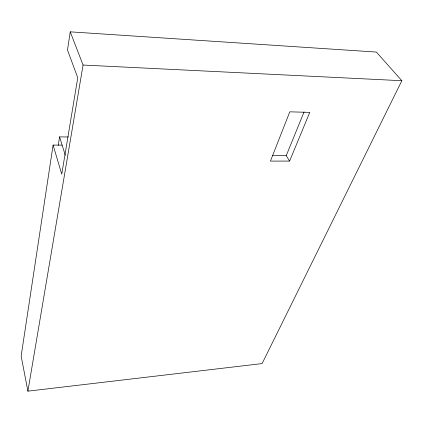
<?xml version="1.0" encoding="UTF-8"?>
<svg xmlns="http://www.w3.org/2000/svg" width="423" height="423" viewBox="0 0 423 423"><rect width="100%" height="100%" fill="white"/><g stroke="black" fill="none" stroke-linecap="round" stroke-linejoin="round"><path stroke-width="0.63" d="M53.092 145.068L21.15 356.029L27.897 391.159L262.101 363.584L401.85 80.714L376.359 52.066L70.239 31.841L67.49 50.004L77.753 77.753L61.753 174.149L53.092 145.068L62.139 145.131M58.242 145.338L59.569 136.878L68.436 136.978M27.897 391.159L83.072 65.042L70.239 31.841M289.596 161.078L309.768 112.381L289.803 111.825L270.429 161.1L289.596 161.078L286.212 155.696L304.058 111.963M272.417 155.664L286.212 155.696M83.072 65.042L401.85 80.714M59.569 136.878L65.269 155.199"/></g></svg>
